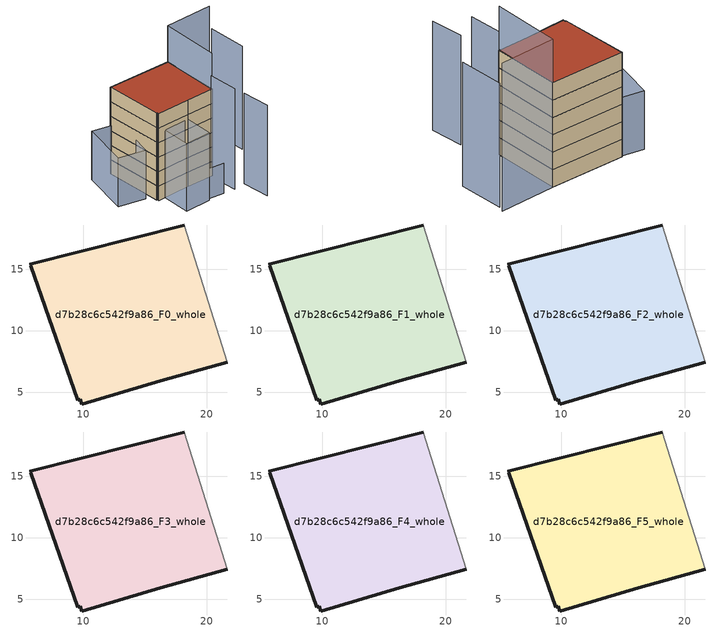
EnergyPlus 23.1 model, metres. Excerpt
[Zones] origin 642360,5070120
d7b28c6c542f9a86_F0_whole
 floor ground (EU_floor_Construction): 21.66,7.46 18.16,18.58 5.65,15.38 5.74,15.28 9.55,4.37 9.74,4.46 9.84,4.07 16.26,5.96 z0
 wall outside (EU_wall_Construction): 5.65,15.38 18.16,18.58 / 21.66,7.46 16.26,5.96 9.84,4.07 9.74,4.46 9.55,4.37 5.74,15.28 z0:3
 wall adiabatic (EU_wall_Construction): 5.74,15.28 5.65,15.38 / 18.16,18.58 21.66,7.46 z0:3
d7b28c6c542f9a86_F1_whole
 floor to d7b28c6c542f9a86_F0_whole (EU_floor_Construction): 21.65,7.46 18.15,18.58 5.65,15.38 5.74,15.28 9.54,4.37 9.74,4.46 9.84,4.07 16.25,5.96 z3
 wall outside (EU_wall_Construction): 5.65,15.38 18.16,18.58 / 21.66,7.46 16.26,5.96 9.84,4.07 9.74,4.46 9.55,4.37 5.74,15.28 z3:6
 wall adiabatic (EU_wall_Construction): 5.74,15.28 5.65,15.38 / 18.16,18.58 21.66,7.46 z3:6
d7b28c6c542f9a86_F2_whole
 floor to d7b28c6c542f9a86_F1_whole (EU_floor_Construction): 21.65,7.46 18.15,18.58 5.65,15.38 5.74,15.28 9.54,4.37 9.74,4.46 9.84,4.07 16.25,5.96 z6
 wall outside (EU_wall_Construction): 5.65,15.38 18.16,18.58 / 21.66,7.46 16.26,5.96 9.84,4.07 9.74,4.46 9.55,4.37 5.74,15.28 z6:9
 wall adiabatic (EU_wall_Construction): 5.74,15.28 5.65,15.38 / 18.16,18.58 21.66,7.46 z6:9
d7b28c6c542f9a86_F3_whole
 floor to d7b28c6c542f9a86_F2_whole (EU_floor_Construction): 21.65,7.46 18.15,18.58 5.65,15.38 5.74,15.28 9.54,4.37 9.74,4.46 9.84,4.07 16.25,5.96 z9
 wall outside (EU_wall_Construction): 5.65,15.38 18.16,18.58 / 21.66,7.46 16.26,5.96 9.84,4.07 9.74,4.46 9.55,4.37 5.74,15.28 z9:12
 wall adiabatic (EU_wall_Construction): 5.74,15.28 5.65,15.38 / 18.16,18.58 21.66,7.46 z9:12
d7b28c6c542f9a86_F4_whole
 floor to d7b28c6c542f9a86_F3_whole (EU_floor_Construction): 21.65,7.46 18.15,18.58 5.65,15.38 5.74,15.28 9.54,4.37 9.74,4.46 9.84,4.07 16.25,5.96 z12
 wall outside (EU_wall_Construction): 5.65,15.38 18.16,18.58 / 21.66,7.46 16.26,5.96 9.84,4.07 9.74,4.46 9.55,4.37 5.74,15.28 z12:15
 wall adiabatic (EU_wall_Construction): 5.74,15.28 5.65,15.38 / 18.16,18.58 21.66,7.46 z12:15
d7b28c6c542f9a86_F5_whole
 floor to d7b28c6c542f9a86_F4_whole (EU_floor_Construction): 21.65,7.46 18.15,18.58 5.65,15.38 5.74,15.28 9.54,4.37 9.74,4.46 9.84,4.07 16.25,5.96 z15
 wall outside (EU_wall_Construction): 5.65,15.38 18.16,18.58 / 21.66,7.46 16.26,5.96 9.84,4.07 9.74,4.46 9.55,4.37 5.74,15.28 z15:18
 wall adiabatic (EU_wall_Construction): 5.74,15.28 5.65,15.38 / 18.16,18.58 21.66,7.46 z15:18
 roof outside (EU_roof_Construction): 18.16,18.58 21.66,7.46 16.26,5.96 9.84,4.07 9.74,4.46 9.55,4.37 5.74,15.28 5.65,15.38 z18
shading: 12.86,0.14 21.15,1.56 z0:6.2; 11.25,4.47 16.25,5.97 / 16.25,5.97 17.89,0.51 / 17.89,0.51 12.88,-0.99 / 12.88,-0.99 11.25,4.47 z0:14; 27.65,-2.35 25.55,2.75 z0:18.8; 23.36,1.88 21.35,7.26 z0:20.9; 8.05,5.57 2.54,5.24 / 2.54,5.24 1.96,14.97 / 1.96,14.97 7.46,15.3 / 7.46,15.3 8.05,5.57 z0:10.1; 21.49,7.37 18.16,18.57 / 18.16,18.57 27.39,21.32 z0:25.5; 29.86,12.97 27.37,20.28 z0:21.4
[Building]
EU S2 Campaign: North Axis=0; Terrain=City; Solar Distribution=FullExterior
[Site:Location]
Lyon-Bron: Latitude=45.75; Longitude=5; Time Zone=1; Elevation=198
[SizingPeriod:WeatherFileDays]
AnnualSizingPeriod: Begin Month=1; Begin Day of Month=1; End Month=12; End Day of Month=31; Day of Week for Start Day=Monday; Use Weather File Daylight Saving Period=No; Use Weather File Rain and Snow Indicators=No
[MATERIAL]
EU_InternalMass_Material: Roughness=MediumRough; Thickness=0.1; Conductivity=1; Density=1800; Specific Heat=900; Thermal Absorptance=0.9; Solar Absorptance=0.7; Visible Absorptance=0.7
[MATERIAL:NOMASS] Roughness=MediumRough; Thermal Absorptance=0.9; Solar Absorptance=0.7; Visible Absorptance=0.7
Name | Thermal Resistance
EU_wall_NoMass | 0.776494
EU_roof_NoMass | 0.486893
EU_floor_NoMass | 0.421597
[CONSTRUCTION]
EU_wall_Construction: EU_wall_NoMass
EU_roof_Construction: EU_roof_NoMass
EU_floor_Construction: EU_floor_NoMass
EU_InternalMass_Construction: EU_InternalMass_Material
[ZONE] Type=1; Multiplier=1; Ceiling Height=autocalculate; Floor Area=autocalculate; Part of Total Floor Area=Yes
Name | Volume
d7b28c6c542f9a86_F0_whole | 448.086
d7b28c6c542f9a86_F1_whole; d7b28c6c542f9a86_F2_whole; d7b28c6c542f9a86_F3_whole; d7b28c6c542f9a86_F4_whole; d7b28c6c542f9a86_F5_whole | 448.088
[INTERNALMASS] Construction=EU_InternalMass_Construction; Surface Area=149.362
Name | Zone or ZoneList
d7b28c6c542f9a86_F0_whole_EU_InternalMass | d7b28c6c542f9a86_F0_whole
d7b28c6c542f9a86_F1_whole_EU_InternalMass | d7b28c6c542f9a86_F1_whole
d7b28c6c542f9a86_F2_whole_EU_InternalMass | d7b28c6c542f9a86_F2_whole
d7b28c6c542f9a86_F3_whole_EU_InternalMass | d7b28c6c542f9a86_F3_whole
d7b28c6c542f9a86_F4_whole_EU_InternalMass | d7b28c6c542f9a86_F4_whole
d7b28c6c542f9a86_F5_whole_EU_InternalMass | d7b28c6c542f9a86_F5_whole
[OTHEREQUIPMENT] Fuel Type=Electricity; Design Level Calculation Method=Watts/Area; Power per Zone Floor Area=1; Fraction Latent=0; Fraction Radiant=0; Fraction Lost=0; Carbon Dioxide Generation Rate=0; EndUse Subcategory=EU_Step8_InternalGains
Name | Zone or ZoneList or Space or SpaceList | Schedule
EU_Step8_InternalGain_d7b28c6c542f9a86_F0_whole_f000 | d7b28c6c542f9a86_F0_whole | EU_Step8_GainSchedule_d7b28c6c542f9a86_F0_whole_f000
EU_Step8_InternalGain_d7b28c6c542f9a86_F1_whole_f000 | d7b28c6c542f9a86_F1_whole | EU_Step8_GainSchedule_d7b28c6c542f9a86_F1_whole_f000
EU_Step8_InternalGain_d7b28c6c542f9a86_F2_whole_f000 | d7b28c6c542f9a86_F2_whole | EU_Step8_GainSchedule_d7b28c6c542f9a86_F2_whole_f000
EU_Step8_InternalGain_d7b28c6c542f9a86_F3_whole_f000 | d7b28c6c542f9a86_F3_whole | EU_Step8_GainSchedule_d7b28c6c542f9a86_F3_whole_f000
EU_Step8_InternalGain_d7b28c6c542f9a86_F4_whole_f000 | d7b28c6c542f9a86_F4_whole | EU_Step8_GainSchedule_d7b28c6c542f9a86_F4_whole_f000
EU_Step8_InternalGain_d7b28c6c542f9a86_F5_whole_f000 | d7b28c6c542f9a86_F5_whole | EU_Step8_GainSchedule_d7b28c6c542f9a86_F5_whole_f000
[ZONEVENTILATION:DESIGNFLOWRATE] Schedule=EU_AlwaysOn; Design Flow Rate Calculation Method=AirChanges/Hour; Air Changes per Hour=0.693814; Ventilation Type=Natural; Fan Pressure Rise=0; Fan Total Efficiency=1; Constant Term Coefficient=1; Temperature Term Coefficient=0; Velocity Term Coefficient=0; Velocity Squared Term Coefficient=0; Minimum Indoor Temperature=-100; Maximum Indoor Temperature=100; Delta Temperature=-100; Minimum Outdoor Temperature=-100; Maximum Outdoor Temperature=100; Maximum Wind Speed=40
Name | Zone or ZoneList or Space or SpaceList
EU_ConstantAir_d7b28c6c542f9a86_F0_whole | d7b28c6c542f9a86_F0_whole
EU_ConstantAir_d7b28c6c542f9a86_F1_whole | d7b28c6c542f9a86_F1_whole
EU_ConstantAir_d7b28c6c542f9a86_F2_whole | d7b28c6c542f9a86_F2_whole
EU_ConstantAir_d7b28c6c542f9a86_F3_whole | d7b28c6c542f9a86_F3_whole
EU_ConstantAir_d7b28c6c542f9a86_F4_whole | d7b28c6c542f9a86_F4_whole
EU_ConstantAir_d7b28c6c542f9a86_F5_whole | d7b28c6c542f9a86_F5_whole
[HVACTEMPLATE:THERMOSTAT] Constant Heating Setpoint=20; Constant Cooling Setpoint=50
EU_HeatOnly_d7b28c6c542f9a86_F0_whole; EU_HeatOnly_d7b28c6c542f9a86_F1_whole; EU_HeatOnly_d7b28c6c542f9a86_F2_whole; EU_HeatOnly_d7b28c6c542f9a86_F3_whole; EU_HeatOnly_d7b28c6c542f9a86_F4_whole; EU_HeatOnly_d7b28c6c542f9a86_F5_whole
[HVACTEMPLATE:ZONE:IDEALLOADSAIRSYSTEM] System Availability Schedule=EU_AlwaysOn; Maximum Heating Supply Air Temperature=50; Minimum Cooling Supply Air Temperature=13; Maximum Heating Supply Air Humidity Ratio=0.0156; Minimum Cooling Supply Air Humidity Ratio=0.0077; Heating Limit=NoLimit; Cooling Limit=NoLimit; Heating Availability Schedule=EU_AlwaysOn; Cooling Availability Schedule=EU_CoolingOff; Dehumidification Control Type=ConstantSensibleHeatRatio; Cooling Sensible Heat Ratio=0.7; Dehumidification Setpoint=60; Humidification Control Type=None; Humidification Setpoint=30; Outdoor Air Method=None; Outdoor Air Flow Rate per Person=0.00944; Outdoor Air Flow Rate per Zone Floor Area=0; Outdoor Air Flow Rate per Zone=0; Demand Controlled Ventilation Type=None; Outdoor Air Economizer Type=NoEconomizer; Heat Recovery Type=None; Sensible Heat Recovery Effectiveness=0.7; Latent Heat Recovery Effectiveness=0.65
Name | Template Thermostat
d7b28c6c542f9a86_F0_whole | EU_HeatOnly_d7b28c6c542f9a86_F0_whole
d7b28c6c542f9a86_F1_whole | EU_HeatOnly_d7b28c6c542f9a86_F1_whole
d7b28c6c542f9a86_F2_whole | EU_HeatOnly_d7b28c6c542f9a86_F2_whole
d7b28c6c542f9a86_F3_whole | EU_HeatOnly_d7b28c6c542f9a86_F3_whole
d7b28c6c542f9a86_F4_whole | EU_HeatOnly_d7b28c6c542f9a86_F4_whole
d7b28c6c542f9a86_F5_whole | EU_HeatOnly_d7b28c6c542f9a86_F5_whole
[SIZING:ZONE] Zone Cooling Design Supply Air Temperature Input Method=SupplyAirTemperature; Zone Cooling Design Supply Air Temperature=13; Zone Heating Design Supply Air Temperature Input Method=SupplyAirTemperature; Zone Heating Design Supply Air Temperature=50; Zone Cooling Design Supply Air Humidity Ratio=0.008; Zone Heating Design Supply Air Humidity Ratio=0.008; Cooling Design Air Flow Method=DesignDay; Cooling Design Air Flow Rate=0; Cooling Minimum Air Flow per Zone Floor Area=0.000762; Cooling Minimum Air Flow=0; Cooling Minimum Air Flow Fraction=0.2; Heating Design Air Flow Method=DesignDay; Heating Design Air Flow Rate=0; Heating Maximum Air Flow per Zone Floor Area=0.002032; Heating Maximum Air Flow=0.141576; Heating Maximum Air Flow Fraction=0.3; Account for Dedicated Outdoor Air System=No; Dedicated Outdoor Air System Control Strategy=NeutralSupplyAir; Dedicated Outdoor Air Low Setpoint Temperature for Design=autosize; Dedicated Outdoor Air High Setpoint Temperature for Design=autosize; Zone Load Sizing Method=Sensible Load Only No Latent Load; Zone Latent Cooling Design Supply Air Humidity Ratio Input Method=HumidityRatioDifference; Zone Cooling Design Supply Air Humidity Ratio Difference=0.005; Zone Latent Heating Design Supply Air Humidity Ratio Input Method=HumidityRatioDifference; Zone Humidification Design Supply Air Humidity Ratio Difference=0.005
d7b28c6c542f9a86_F0_whole; d7b28c6c542f9a86_F1_whole; d7b28c6c542f9a86_F2_whole; d7b28c6c542f9a86_F3_whole; d7b28c6c542f9a86_F4_whole; d7b28c6c542f9a86_F5_whole
[SCHEDULE:CONSTANT]
Name | Hourly Value
EU_AlwaysOn | 1
EU_CoolingOff | 0
[SCHEDULE:FILE] Column Number=1; Rows to Skip at Top=0; Number of Hours of Data=8760; Column Separator=Comma; Interpolate to Timestep=No; Minutes per Item=60; Adjust Schedule for Daylight Savings=Yes
Name | File
EU_Step8_GainSchedule_d7b28c6c542f9a86_F0_whole_f000 | ../../schedules/d7b28c6c542f9a86/d7b28c6c542f9a86_F0_whole_f000_gain.csv
EU_Step8_GainSchedule_d7b28c6c542f9a86_F1_whole_f000 | ../../schedules/d7b28c6c542f9a86/d7b28c6c542f9a86_F1_whole_f000_gain.csv
EU_Step8_GainSchedule_d7b28c6c542f9a86_F2_whole_f000 | ../../schedules/d7b28c6c542f9a86/d7b28c6c542f9a86_F2_whole_f000_gain.csv
EU_Step8_GainSchedule_d7b28c6c542f9a86_F3_whole_f000 | ../../schedules/d7b28c6c542f9a86/d7b28c6c542f9a86_F3_whole_f000_gain.csv
EU_Step8_GainSchedule_d7b28c6c542f9a86_F4_whole_f000 | ../../schedules/d7b28c6c542f9a86/d7b28c6c542f9a86_F4_whole_f000_gain.csv
EU_Step8_GainSchedule_d7b28c6c542f9a86_F5_whole_f000 | ../../schedules/d7b28c6c542f9a86/d7b28c6c542f9a86_F5_whole_f000_gain.csv
